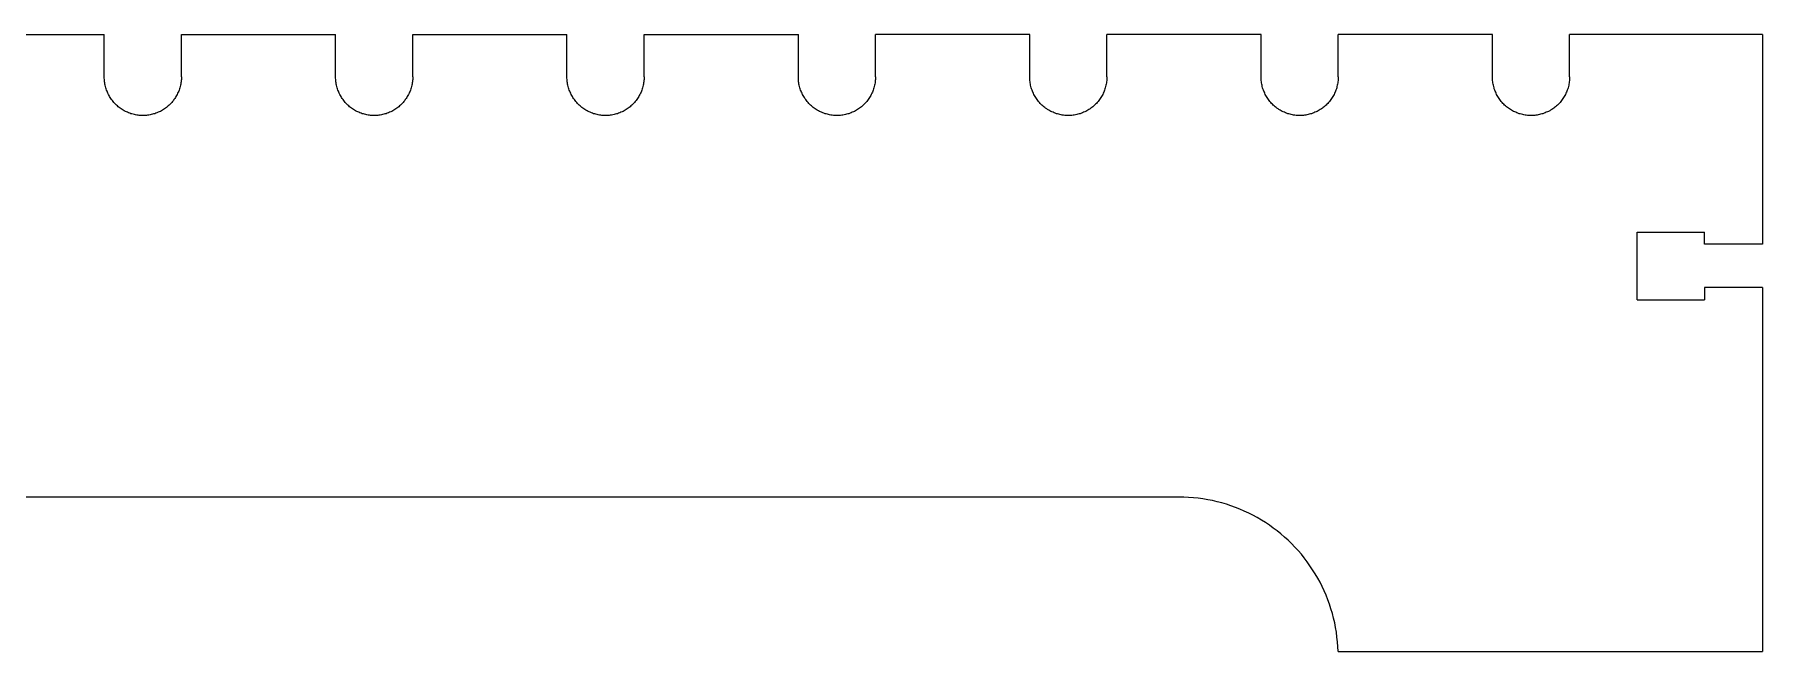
# Model space of a CAD drawing. Extents: x -100 to 100, y -46 to 46.
# Drawn here: x 16.66 to 27.87, y -45.92 to -41.92 of the extents above; entities that cross this region are included whole.
import ezdxf

# ---------------------------------------------------------------- set-up
doc = ezdxf.new("R2010")
doc.units = 0
doc.header["$MEASUREMENT"] = 0
doc.layers.get('0').update_dxf_attribs({"linetype": 'CONTINUOUS'})

msp = doc.modelspace()

# ---------------------------------------------------------------- linework, layer by layer
for p, q in [((16.115, -41.917), (17.115, -41.917)), ((17.115, -42.192), (17.115, -41.917)), ((17.615, -41.917), (18.615, -41.917)), ((17.615, -42.192), (17.615, -41.917)), ((18.615, -42.192), (18.615, -41.917)), ((19.115, -41.917), (20.115, -41.917)), ((19.115, -42.192), (19.115, -41.917)), ((20.115, -42.192), (20.115, -41.917)), ((20.615, -41.917), (21.615, -41.917)), ((20.615, -42.192), (20.615, -41.917)), ((21.615, -42.192), (21.615, -41.917)), ((23.115, -41.917), (22.115, -41.917)), ((22.115, -42.192), (22.115, -41.917)), ((23.115, -42.192), (23.115, -41.917)), ((24.615, -41.917), (23.615, -41.917)), ((23.615, -42.192), (23.615, -41.917)), ((24.615, -42.192), (24.615, -41.917)), ((26.115, -41.917), (25.115, -41.917)), ((25.115, -42.192), (25.115, -41.917)), ((26.115, -42.192), (26.115, -41.917)), ((26.615, -42.192), (26.615, -41.917)), ((27.865, -41.917), (26.615, -41.917)), ((27.865, -41.917), (27.865, -43.276)), ((17.115, -42.2), (17.115, -42.192)), ((17.116, -42.208), (17.115, -42.2)), ((17.116, -42.215), (17.116, -42.208)), ((17.117, -42.223), (17.116, -42.215)), ((17.118, -42.231), (17.117, -42.223)), ((17.119, -42.239), (17.118, -42.231)), ((17.612, -42.231), (17.611, -42.239)), ((17.613, -42.223), (17.612, -42.231)), ((17.614, -42.215), (17.613, -42.223)), ((17.615, -42.208), (17.614, -42.215)), ((17.615, -42.192), (17.615, -42.2)), ((17.615, -42.2), (17.615, -42.208)), ((18.615, -42.2), (18.615, -42.192)), ((18.616, -42.208), (18.615, -42.2)), ((18.616, -42.215), (18.616, -42.208)), ((18.617, -42.223), (18.616, -42.215)), ((18.618, -42.231), (18.617, -42.223)), ((18.619, -42.239), (18.618, -42.231)), ((19.112, -42.231), (19.111, -42.239)), ((19.113, -42.223), (19.112, -42.231)), ((19.114, -42.215), (19.113, -42.223)), ((19.115, -42.208), (19.114, -42.215)), ((19.115, -42.192), (19.115, -42.2)), ((19.115, -42.2), (19.115, -42.208)), ((20.115, -42.2), (20.115, -42.192)), ((20.116, -42.208), (20.115, -42.2)), ((20.116, -42.215), (20.116, -42.208)), ((20.117, -42.223), (20.116, -42.215)), ((20.118, -42.231), (20.117, -42.223)), ((20.119, -42.239), (20.118, -42.231)), ((20.612, -42.231), (20.611, -42.239)), ((20.613, -42.223), (20.612, -42.231)), ((20.614, -42.215), (20.613, -42.223)), ((20.615, -42.208), (20.614, -42.215)), ((20.615, -42.192), (20.615, -42.2)), ((20.615, -42.2), (20.615, -42.208)), ((21.615, -42.2), (21.615, -42.192)), ((21.616, -42.208), (21.615, -42.2)), ((21.616, -42.215), (21.616, -42.208)), ((21.617, -42.223), (21.616, -42.215)), ((21.618, -42.231), (21.617, -42.223)), ((21.619, -42.239), (21.618, -42.231)), ((22.112, -42.231), (22.111, -42.239)), ((22.113, -42.223), (22.112, -42.231)), ((22.114, -42.215), (22.113, -42.223)), ((22.115, -42.208), (22.114, -42.215)), ((22.115, -42.192), (22.115, -42.2)), ((22.115, -42.2), (22.115, -42.208)), ((23.115, -42.2), (23.115, -42.192)), ((23.116, -42.208), (23.115, -42.2)), ((23.116, -42.215), (23.116, -42.208)), ((23.117, -42.223), (23.116, -42.215)), ((23.118, -42.231), (23.117, -42.223)), ((23.119, -42.239), (23.118, -42.231)), ((23.612, -42.231), (23.611, -42.239)), ((23.613, -42.223), (23.612, -42.231)), ((23.614, -42.215), (23.613, -42.223)), ((23.615, -42.208), (23.614, -42.215)), ((23.615, -42.192), (23.615, -42.2)), ((23.615, -42.2), (23.615, -42.208)), ((24.615, -42.2), (24.615, -42.192)), ((24.616, -42.208), (24.615, -42.2)), ((24.616, -42.215), (24.616, -42.208)), ((24.617, -42.223), (24.616, -42.215)), ((24.618, -42.231), (24.617, -42.223)), ((24.619, -42.239), (24.618, -42.231)), ((25.112, -42.231), (25.111, -42.239)), ((25.113, -42.223), (25.112, -42.231)), ((25.114, -42.215), (25.113, -42.223)), ((25.115, -42.208), (25.114, -42.215)), ((25.115, -42.192), (25.115, -42.2)), ((25.115, -42.2), (25.115, -42.208)), ((26.115, -42.2), (26.115, -42.192)), ((26.116, -42.208), (26.115, -42.2)), ((26.116, -42.215), (26.116, -42.208)), ((26.117, -42.223), (26.116, -42.215)), ((26.118, -42.231), (26.117, -42.223)), ((26.119, -42.239), (26.118, -42.231)), ((26.612, -42.231), (26.611, -42.239)), ((26.613, -42.223), (26.612, -42.231)), ((26.614, -42.215), (26.613, -42.223)), ((26.615, -42.208), (26.614, -42.215)), ((26.615, -42.192), (26.615, -42.2)), ((26.615, -42.2), (26.615, -42.208)), ((17.121, -42.246), (17.119, -42.239)), ((17.123, -42.254), (17.121, -42.246)), ((17.125, -42.262), (17.123, -42.254)), ((17.127, -42.269), (17.125, -42.262)), ((17.13, -42.277), (17.127, -42.269)), ((17.133, -42.284), (17.13, -42.277)), ((17.136, -42.291), (17.133, -42.284)), ((17.139, -42.298), (17.136, -42.291)), ((17.142, -42.305), (17.139, -42.298)), ((17.146, -42.312), (17.142, -42.305)), ((17.15, -42.319), (17.146, -42.312)), ((17.154, -42.326), (17.15, -42.319)), ((17.158, -42.332), (17.154, -42.326)), ((17.163, -42.339), (17.158, -42.332)), ((17.168, -42.345), (17.163, -42.339)), ((17.567, -42.339), (17.563, -42.345)), ((17.572, -42.332), (17.567, -42.339)), ((17.576, -42.326), (17.572, -42.332)), ((17.58, -42.319), (17.576, -42.326)), ((17.584, -42.312), (17.58, -42.319)), ((17.588, -42.305), (17.584, -42.312)), ((17.591, -42.298), (17.588, -42.305)), ((17.595, -42.291), (17.591, -42.298)), ((17.598, -42.284), (17.595, -42.291)), ((17.6, -42.277), (17.598, -42.284)), ((17.603, -42.269), (17.6, -42.277)), ((17.605, -42.262), (17.603, -42.269)), ((17.607, -42.254), (17.605, -42.262)), ((17.609, -42.246), (17.607, -42.254)), ((17.611, -42.239), (17.609, -42.246)), ((18.621, -42.246), (18.619, -42.239)), ((18.623, -42.254), (18.621, -42.246)), ((18.625, -42.262), (18.623, -42.254)), ((18.627, -42.269), (18.625, -42.262)), ((18.63, -42.277), (18.627, -42.269)), ((18.633, -42.284), (18.63, -42.277)), ((18.636, -42.291), (18.633, -42.284)), ((18.639, -42.298), (18.636, -42.291)), ((18.642, -42.305), (18.639, -42.298)), ((18.646, -42.312), (18.642, -42.305)), ((18.65, -42.319), (18.646, -42.312)), ((18.654, -42.326), (18.65, -42.319)), ((18.658, -42.332), (18.654, -42.326)), ((18.663, -42.339), (18.658, -42.332)), ((18.668, -42.345), (18.663, -42.339)), ((19.067, -42.339), (19.063, -42.345)), ((19.072, -42.332), (19.067, -42.339)), ((19.076, -42.326), (19.072, -42.332)), ((19.08, -42.319), (19.076, -42.326)), ((19.084, -42.312), (19.08, -42.319)), ((19.088, -42.305), (19.084, -42.312)), ((19.091, -42.298), (19.088, -42.305)), ((19.095, -42.291), (19.091, -42.298)), ((19.098, -42.284), (19.095, -42.291)), ((19.1, -42.277), (19.098, -42.284)), ((19.103, -42.269), (19.1, -42.277)), ((19.105, -42.262), (19.103, -42.269)), ((19.107, -42.254), (19.105, -42.262)), ((19.109, -42.246), (19.107, -42.254)), ((19.111, -42.239), (19.109, -42.246)), ((20.121, -42.246), (20.119, -42.239)), ((20.123, -42.254), (20.121, -42.246)), ((20.125, -42.262), (20.123, -42.254)), ((20.127, -42.269), (20.125, -42.262)), ((20.13, -42.277), (20.127, -42.269)), ((20.133, -42.284), (20.13, -42.277)), ((20.136, -42.291), (20.133, -42.284)), ((20.139, -42.298), (20.136, -42.291)), ((20.142, -42.305), (20.139, -42.298)), ((20.146, -42.312), (20.142, -42.305)), ((20.15, -42.319), (20.146, -42.312)), ((20.154, -42.326), (20.15, -42.319)), ((20.158, -42.332), (20.154, -42.326)), ((20.163, -42.339), (20.158, -42.332)), ((20.168, -42.345), (20.163, -42.339)), ((20.567, -42.339), (20.563, -42.345)), ((20.572, -42.332), (20.567, -42.339)), ((20.576, -42.326), (20.572, -42.332)), ((20.58, -42.319), (20.576, -42.326)), ((20.584, -42.312), (20.58, -42.319)), ((20.588, -42.305), (20.584, -42.312)), ((20.591, -42.298), (20.588, -42.305)), ((20.595, -42.291), (20.591, -42.298)), ((20.598, -42.284), (20.595, -42.291)), ((20.6, -42.277), (20.598, -42.284)), ((20.603, -42.269), (20.6, -42.277)), ((20.605, -42.262), (20.603, -42.269)), ((20.607, -42.254), (20.605, -42.262)), ((20.609, -42.246), (20.607, -42.254)), ((20.611, -42.239), (20.609, -42.246)), ((21.621, -42.246), (21.619, -42.239)), ((21.623, -42.254), (21.621, -42.246)), ((21.625, -42.262), (21.623, -42.254)), ((21.627, -42.269), (21.625, -42.262)), ((21.63, -42.277), (21.627, -42.269)), ((21.633, -42.284), (21.63, -42.277)), ((21.636, -42.291), (21.633, -42.284)), ((21.639, -42.298), (21.636, -42.291)), ((21.642, -42.305), (21.639, -42.298)), ((21.646, -42.312), (21.642, -42.305)), ((21.65, -42.319), (21.646, -42.312)), ((21.654, -42.326), (21.65, -42.319)), ((21.658, -42.332), (21.654, -42.326)), ((21.663, -42.339), (21.658, -42.332)), ((21.668, -42.345), (21.663, -42.339)), ((22.067, -42.339), (22.063, -42.345)), ((22.072, -42.332), (22.067, -42.339)), ((22.076, -42.326), (22.072, -42.332)), ((22.08, -42.319), (22.076, -42.326)), ((22.084, -42.312), (22.08, -42.319)), ((22.088, -42.305), (22.084, -42.312)), ((22.091, -42.298), (22.088, -42.305)), ((22.095, -42.291), (22.091, -42.298)), ((22.098, -42.284), (22.095, -42.291)), ((22.1, -42.277), (22.098, -42.284)), ((22.103, -42.269), (22.1, -42.277)), ((22.105, -42.262), (22.103, -42.269)), ((22.107, -42.254), (22.105, -42.262)), ((22.109, -42.246), (22.107, -42.254)), ((22.111, -42.239), (22.109, -42.246)), ((23.121, -42.246), (23.119, -42.239)), ((23.123, -42.254), (23.121, -42.246)), ((23.125, -42.262), (23.123, -42.254)), ((23.127, -42.269), (23.125, -42.262)), ((23.13, -42.277), (23.127, -42.269)), ((23.133, -42.284), (23.13, -42.277)), ((23.136, -42.291), (23.133, -42.284)), ((23.139, -42.298), (23.136, -42.291)), ((23.142, -42.305), (23.139, -42.298)), ((23.146, -42.312), (23.142, -42.305)), ((23.15, -42.319), (23.146, -42.312)), ((23.154, -42.326), (23.15, -42.319)), ((23.158, -42.332), (23.154, -42.326)), ((23.163, -42.339), (23.158, -42.332)), ((23.168, -42.345), (23.163, -42.339)), ((23.567, -42.339), (23.563, -42.345)), ((23.572, -42.332), (23.567, -42.339)), ((23.576, -42.326), (23.572, -42.332)), ((23.58, -42.319), (23.576, -42.326)), ((23.584, -42.312), (23.58, -42.319)), ((23.588, -42.305), (23.584, -42.312)), ((23.591, -42.298), (23.588, -42.305)), ((23.595, -42.291), (23.591, -42.298)), ((23.598, -42.284), (23.595, -42.291)), ((23.6, -42.277), (23.598, -42.284)), ((23.603, -42.269), (23.6, -42.277)), ((23.605, -42.262), (23.603, -42.269)), ((23.607, -42.254), (23.605, -42.262)), ((23.609, -42.246), (23.607, -42.254)), ((23.611, -42.239), (23.609, -42.246)), ((24.621, -42.246), (24.619, -42.239)), ((24.623, -42.254), (24.621, -42.246)), ((24.625, -42.262), (24.623, -42.254)), ((24.627, -42.269), (24.625, -42.262)), ((24.63, -42.277), (24.627, -42.269)), ((24.633, -42.284), (24.63, -42.277)), ((24.636, -42.291), (24.633, -42.284)), ((24.639, -42.298), (24.636, -42.291)), ((24.642, -42.305), (24.639, -42.298)), ((24.646, -42.312), (24.642, -42.305)), ((24.65, -42.319), (24.646, -42.312)), ((24.654, -42.326), (24.65, -42.319)), ((24.658, -42.332), (24.654, -42.326)), ((24.663, -42.339), (24.658, -42.332)), ((24.668, -42.345), (24.663, -42.339)), ((25.067, -42.339), (25.063, -42.345)), ((25.072, -42.332), (25.067, -42.339)), ((25.076, -42.326), (25.072, -42.332)), ((25.08, -42.319), (25.076, -42.326)), ((25.084, -42.312), (25.08, -42.319)), ((25.088, -42.305), (25.084, -42.312)), ((25.091, -42.298), (25.088, -42.305)), ((25.095, -42.291), (25.091, -42.298)), ((25.098, -42.284), (25.095, -42.291)), ((25.1, -42.277), (25.098, -42.284)), ((25.103, -42.269), (25.1, -42.277)), ((25.105, -42.262), (25.103, -42.269)), ((25.107, -42.254), (25.105, -42.262)), ((25.109, -42.246), (25.107, -42.254)), ((25.111, -42.239), (25.109, -42.246)), ((26.121, -42.246), (26.119, -42.239)), ((26.123, -42.254), (26.121, -42.246)), ((26.125, -42.262), (26.123, -42.254)), ((26.127, -42.269), (26.125, -42.262)), ((26.13, -42.277), (26.127, -42.269)), ((26.133, -42.284), (26.13, -42.277)), ((26.136, -42.291), (26.133, -42.284)), ((26.139, -42.298), (26.136, -42.291)), ((26.142, -42.305), (26.139, -42.298)), ((26.146, -42.312), (26.142, -42.305)), ((26.15, -42.319), (26.146, -42.312)), ((26.154, -42.326), (26.15, -42.319)), ((26.158, -42.332), (26.154, -42.326)), ((26.163, -42.339), (26.158, -42.332)), ((26.168, -42.345), (26.163, -42.339)), ((26.567, -42.339), (26.563, -42.345)), ((26.572, -42.332), (26.567, -42.339)), ((26.576, -42.326), (26.572, -42.332)), ((26.58, -42.319), (26.576, -42.326)), ((26.584, -42.312), (26.58, -42.319)), ((26.588, -42.305), (26.584, -42.312)), ((26.591, -42.298), (26.588, -42.305)), ((26.595, -42.291), (26.591, -42.298)), ((26.598, -42.284), (26.595, -42.291)), ((26.6, -42.277), (26.598, -42.284)), ((26.603, -42.269), (26.6, -42.277)), ((26.605, -42.262), (26.603, -42.269)), ((26.607, -42.254), (26.605, -42.262)), ((26.609, -42.246), (26.607, -42.254)), ((26.611, -42.239), (26.609, -42.246)), ((17.172, -42.351), (17.168, -42.345)), ((17.178, -42.357), (17.172, -42.351)), ((17.183, -42.363), (17.178, -42.357)), ((17.188, -42.369), (17.183, -42.363)), ((17.194, -42.374), (17.188, -42.369)), ((17.2, -42.379), (17.194, -42.374)), ((17.206, -42.385), (17.2, -42.379)), ((17.212, -42.389), (17.206, -42.385)), ((17.218, -42.394), (17.212, -42.389)), ((17.225, -42.399), (17.218, -42.394)), ((17.231, -42.403), (17.225, -42.399)), ((17.238, -42.407), (17.231, -42.403)), ((17.245, -42.411), (17.238, -42.407)), ((17.252, -42.415), (17.245, -42.411)), ((17.259, -42.418), (17.252, -42.415)), ((17.266, -42.421), (17.259, -42.418)), ((17.273, -42.424), (17.266, -42.421)), ((17.28, -42.427), (17.273, -42.424)), ((17.288, -42.43), (17.28, -42.427)), ((17.295, -42.432), (17.288, -42.43)), ((17.303, -42.434), (17.295, -42.432)), ((17.311, -42.436), (17.303, -42.434)), ((17.318, -42.438), (17.311, -42.436)), ((17.326, -42.439), (17.318, -42.438)), ((17.334, -42.44), (17.326, -42.439)), ((17.342, -42.441), (17.334, -42.44)), ((17.349, -42.441), (17.342, -42.441)), ((17.357, -42.442), (17.349, -42.441)), ((17.365, -42.442), (17.357, -42.442)), ((17.373, -42.442), (17.365, -42.442)), ((17.381, -42.441), (17.373, -42.442)), ((17.389, -42.441), (17.381, -42.441)), ((17.396, -42.44), (17.389, -42.441)), ((17.404, -42.439), (17.396, -42.44)), ((17.412, -42.438), (17.404, -42.439)), ((17.42, -42.436), (17.412, -42.438)), ((17.427, -42.434), (17.42, -42.436)), ((17.435, -42.432), (17.427, -42.434)), ((17.442, -42.43), (17.435, -42.432)), ((17.45, -42.427), (17.442, -42.43)), ((17.457, -42.424), (17.45, -42.427)), ((17.464, -42.421), (17.457, -42.424)), ((17.472, -42.418), (17.464, -42.421)), ((17.479, -42.415), (17.472, -42.418)), ((17.486, -42.411), (17.479, -42.415)), ((17.492, -42.407), (17.486, -42.411)), ((17.499, -42.403), (17.492, -42.407)), ((17.506, -42.399), (17.499, -42.403)), ((17.512, -42.394), (17.506, -42.399)), ((17.518, -42.389), (17.512, -42.394)), ((17.524, -42.385), (17.518, -42.389)), ((17.53, -42.379), (17.524, -42.385)), ((17.536, -42.374), (17.53, -42.379)), ((17.542, -42.369), (17.536, -42.374)), ((17.547, -42.363), (17.542, -42.369)), ((17.553, -42.357), (17.547, -42.363)), ((17.558, -42.351), (17.553, -42.357)), ((17.563, -42.345), (17.558, -42.351)), ((18.672, -42.351), (18.668, -42.345)), ((18.678, -42.357), (18.672, -42.351)), ((18.683, -42.363), (18.678, -42.357)), ((18.688, -42.369), (18.683, -42.363)), ((18.694, -42.374), (18.688, -42.369)), ((18.7, -42.379), (18.694, -42.374)), ((18.706, -42.385), (18.7, -42.379)), ((18.712, -42.389), (18.706, -42.385)), ((18.718, -42.394), (18.712, -42.389)), ((18.725, -42.399), (18.718, -42.394)), ((18.731, -42.403), (18.725, -42.399)), ((18.738, -42.407), (18.731, -42.403)), ((18.745, -42.411), (18.738, -42.407)), ((18.752, -42.415), (18.745, -42.411)), ((18.759, -42.418), (18.752, -42.415)), ((18.766, -42.421), (18.759, -42.418)), ((18.773, -42.424), (18.766, -42.421)), ((18.78, -42.427), (18.773, -42.424)), ((18.788, -42.43), (18.78, -42.427)), ((18.795, -42.432), (18.788, -42.43)), ((18.803, -42.434), (18.795, -42.432)), ((18.811, -42.436), (18.803, -42.434)), ((18.818, -42.438), (18.811, -42.436)), ((18.826, -42.439), (18.818, -42.438)), ((18.834, -42.44), (18.826, -42.439)), ((18.842, -42.441), (18.834, -42.44)), ((18.849, -42.441), (18.842, -42.441)), ((18.857, -42.442), (18.849, -42.441)), ((18.865, -42.442), (18.857, -42.442)), ((18.873, -42.442), (18.865, -42.442)), ((18.881, -42.441), (18.873, -42.442)), ((18.889, -42.441), (18.881, -42.441)), ((18.896, -42.44), (18.889, -42.441)), ((18.904, -42.439), (18.896, -42.44)), ((18.912, -42.438), (18.904, -42.439)), ((18.92, -42.436), (18.912, -42.438)), ((18.927, -42.434), (18.92, -42.436)), ((18.935, -42.432), (18.927, -42.434)), ((18.942, -42.43), (18.935, -42.432)), ((18.95, -42.427), (18.942, -42.43)), ((18.957, -42.424), (18.95, -42.427)), ((18.964, -42.421), (18.957, -42.424)), ((18.972, -42.418), (18.964, -42.421)), ((18.979, -42.415), (18.972, -42.418)), ((18.986, -42.411), (18.979, -42.415)), ((18.992, -42.407), (18.986, -42.411)), ((18.999, -42.403), (18.992, -42.407)), ((19.006, -42.399), (18.999, -42.403)), ((19.012, -42.394), (19.006, -42.399)), ((19.018, -42.389), (19.012, -42.394)), ((19.024, -42.385), (19.018, -42.389)), ((19.03, -42.379), (19.024, -42.385)), ((19.036, -42.374), (19.03, -42.379)), ((19.042, -42.369), (19.036, -42.374)), ((19.047, -42.363), (19.042, -42.369)), ((19.053, -42.357), (19.047, -42.363)), ((19.058, -42.351), (19.053, -42.357)), ((19.063, -42.345), (19.058, -42.351)), ((20.172, -42.351), (20.168, -42.345)), ((20.178, -42.357), (20.172, -42.351)), ((20.183, -42.363), (20.178, -42.357)), ((20.188, -42.369), (20.183, -42.363)), ((20.194, -42.374), (20.188, -42.369)), ((20.2, -42.379), (20.194, -42.374)), ((20.206, -42.385), (20.2, -42.379)), ((20.212, -42.389), (20.206, -42.385)), ((20.218, -42.394), (20.212, -42.389)), ((20.225, -42.399), (20.218, -42.394)), ((20.231, -42.403), (20.225, -42.399)), ((20.238, -42.407), (20.231, -42.403)), ((20.245, -42.411), (20.238, -42.407)), ((20.252, -42.415), (20.245, -42.411)), ((20.259, -42.418), (20.252, -42.415)), ((20.266, -42.421), (20.259, -42.418)), ((20.273, -42.424), (20.266, -42.421)), ((20.28, -42.427), (20.273, -42.424)), ((20.288, -42.43), (20.28, -42.427)), ((20.295, -42.432), (20.288, -42.43)), ((20.303, -42.434), (20.295, -42.432)), ((20.311, -42.436), (20.303, -42.434)), ((20.318, -42.438), (20.311, -42.436)), ((20.326, -42.439), (20.318, -42.438)), ((20.334, -42.44), (20.326, -42.439)), ((20.342, -42.441), (20.334, -42.44)), ((20.349, -42.441), (20.342, -42.441)), ((20.357, -42.442), (20.349, -42.441)), ((20.365, -42.442), (20.357, -42.442)), ((20.373, -42.442), (20.365, -42.442)), ((20.381, -42.441), (20.373, -42.442)), ((20.389, -42.441), (20.381, -42.441)), ((20.396, -42.44), (20.389, -42.441)), ((20.404, -42.439), (20.396, -42.44)), ((20.412, -42.438), (20.404, -42.439)), ((20.42, -42.436), (20.412, -42.438)), ((20.427, -42.434), (20.42, -42.436)), ((20.435, -42.432), (20.427, -42.434)), ((20.442, -42.43), (20.435, -42.432)), ((20.45, -42.427), (20.442, -42.43)), ((20.457, -42.424), (20.45, -42.427)), ((20.464, -42.421), (20.457, -42.424)), ((20.472, -42.418), (20.464, -42.421)), ((20.479, -42.415), (20.472, -42.418)), ((20.486, -42.411), (20.479, -42.415)), ((20.492, -42.407), (20.486, -42.411)), ((20.499, -42.403), (20.492, -42.407)), ((20.506, -42.399), (20.499, -42.403)), ((20.512, -42.394), (20.506, -42.399)), ((20.518, -42.389), (20.512, -42.394)), ((20.524, -42.385), (20.518, -42.389)), ((20.53, -42.379), (20.524, -42.385)), ((20.536, -42.374), (20.53, -42.379)), ((20.542, -42.369), (20.536, -42.374)), ((20.547, -42.363), (20.542, -42.369)), ((20.553, -42.357), (20.547, -42.363)), ((20.558, -42.351), (20.553, -42.357)), ((20.563, -42.345), (20.558, -42.351)), ((21.672, -42.351), (21.668, -42.345)), ((21.678, -42.357), (21.672, -42.351)), ((21.683, -42.363), (21.678, -42.357)), ((21.688, -42.369), (21.683, -42.363)), ((21.694, -42.374), (21.688, -42.369)), ((21.7, -42.379), (21.694, -42.374)), ((21.706, -42.385), (21.7, -42.379)), ((21.712, -42.389), (21.706, -42.385)), ((21.718, -42.394), (21.712, -42.389)), ((21.725, -42.399), (21.718, -42.394)), ((21.731, -42.403), (21.725, -42.399)), ((21.738, -42.407), (21.731, -42.403)), ((21.745, -42.411), (21.738, -42.407)), ((21.752, -42.415), (21.745, -42.411)), ((21.759, -42.418), (21.752, -42.415)), ((21.766, -42.421), (21.759, -42.418)), ((21.773, -42.424), (21.766, -42.421)), ((21.78, -42.427), (21.773, -42.424)), ((21.788, -42.43), (21.78, -42.427)), ((21.795, -42.432), (21.788, -42.43)), ((21.803, -42.434), (21.795, -42.432)), ((21.811, -42.436), (21.803, -42.434)), ((21.818, -42.438), (21.811, -42.436)), ((21.826, -42.439), (21.818, -42.438)), ((21.834, -42.44), (21.826, -42.439)), ((21.842, -42.441), (21.834, -42.44)), ((21.849, -42.441), (21.842, -42.441)), ((21.857, -42.442), (21.849, -42.441)), ((21.865, -42.442), (21.857, -42.442)), ((21.873, -42.442), (21.865, -42.442)), ((21.881, -42.441), (21.873, -42.442)), ((21.889, -42.441), (21.881, -42.441)), ((21.896, -42.44), (21.889, -42.441)), ((21.904, -42.439), (21.896, -42.44)), ((21.912, -42.438), (21.904, -42.439)), ((21.92, -42.436), (21.912, -42.438)), ((21.927, -42.434), (21.92, -42.436)), ((21.935, -42.432), (21.927, -42.434)), ((21.942, -42.43), (21.935, -42.432)), ((21.95, -42.427), (21.942, -42.43)), ((21.957, -42.424), (21.95, -42.427)), ((21.964, -42.421), (21.957, -42.424)), ((21.972, -42.418), (21.964, -42.421)), ((21.979, -42.415), (21.972, -42.418)), ((21.986, -42.411), (21.979, -42.415)), ((21.992, -42.407), (21.986, -42.411)), ((21.999, -42.403), (21.992, -42.407)), ((22.006, -42.399), (21.999, -42.403)), ((22.012, -42.394), (22.006, -42.399)), ((22.018, -42.389), (22.012, -42.394)), ((22.024, -42.385), (22.018, -42.389)), ((22.03, -42.379), (22.024, -42.385)), ((22.036, -42.374), (22.03, -42.379)), ((22.042, -42.369), (22.036, -42.374)), ((22.047, -42.363), (22.042, -42.369)), ((22.053, -42.357), (22.047, -42.363)), ((22.058, -42.351), (22.053, -42.357)), ((22.063, -42.345), (22.058, -42.351)), ((23.172, -42.351), (23.168, -42.345)), ((23.178, -42.357), (23.172, -42.351)), ((23.183, -42.363), (23.178, -42.357)), ((23.188, -42.369), (23.183, -42.363)), ((23.194, -42.374), (23.188, -42.369)), ((23.2, -42.379), (23.194, -42.374)), ((23.206, -42.385), (23.2, -42.379)), ((23.212, -42.389), (23.206, -42.385)), ((23.218, -42.394), (23.212, -42.389)), ((23.225, -42.399), (23.218, -42.394)), ((23.231, -42.403), (23.225, -42.399)), ((23.238, -42.407), (23.231, -42.403)), ((23.245, -42.411), (23.238, -42.407)), ((23.252, -42.415), (23.245, -42.411)), ((23.259, -42.418), (23.252, -42.415)), ((23.266, -42.421), (23.259, -42.418)), ((23.273, -42.424), (23.266, -42.421)), ((23.28, -42.427), (23.273, -42.424)), ((23.288, -42.43), (23.28, -42.427)), ((23.295, -42.432), (23.288, -42.43)), ((23.303, -42.434), (23.295, -42.432)), ((23.311, -42.436), (23.303, -42.434)), ((23.318, -42.438), (23.311, -42.436)), ((23.326, -42.439), (23.318, -42.438)), ((23.334, -42.44), (23.326, -42.439)), ((23.342, -42.441), (23.334, -42.44)), ((23.349, -42.441), (23.342, -42.441)), ((23.357, -42.442), (23.349, -42.441)), ((23.365, -42.442), (23.357, -42.442)), ((23.373, -42.442), (23.365, -42.442)), ((23.381, -42.441), (23.373, -42.442)), ((23.389, -42.441), (23.381, -42.441)), ((23.396, -42.44), (23.389, -42.441)), ((23.404, -42.439), (23.396, -42.44)), ((23.412, -42.438), (23.404, -42.439)), ((23.42, -42.436), (23.412, -42.438)), ((23.427, -42.434), (23.42, -42.436)), ((23.435, -42.432), (23.427, -42.434)), ((23.442, -42.43), (23.435, -42.432)), ((23.45, -42.427), (23.442, -42.43)), ((23.457, -42.424), (23.45, -42.427)), ((23.464, -42.421), (23.457, -42.424)), ((23.472, -42.418), (23.464, -42.421)), ((23.479, -42.415), (23.472, -42.418)), ((23.486, -42.411), (23.479, -42.415)), ((23.492, -42.407), (23.486, -42.411)), ((23.499, -42.403), (23.492, -42.407)), ((23.506, -42.399), (23.499, -42.403)), ((23.512, -42.394), (23.506, -42.399)), ((23.518, -42.389), (23.512, -42.394)), ((23.524, -42.385), (23.518, -42.389)), ((23.53, -42.379), (23.524, -42.385)), ((23.536, -42.374), (23.53, -42.379)), ((23.542, -42.369), (23.536, -42.374)), ((23.547, -42.363), (23.542, -42.369)), ((23.553, -42.357), (23.547, -42.363)), ((23.558, -42.351), (23.553, -42.357)), ((23.563, -42.345), (23.558, -42.351)), ((24.672, -42.351), (24.668, -42.345)), ((24.678, -42.357), (24.672, -42.351)), ((24.683, -42.363), (24.678, -42.357)), ((24.688, -42.369), (24.683, -42.363)), ((24.694, -42.374), (24.688, -42.369)), ((24.7, -42.379), (24.694, -42.374)), ((24.706, -42.385), (24.7, -42.379)), ((24.712, -42.389), (24.706, -42.385)), ((24.718, -42.394), (24.712, -42.389)), ((24.725, -42.399), (24.718, -42.394)), ((24.731, -42.403), (24.725, -42.399)), ((24.738, -42.407), (24.731, -42.403)), ((24.745, -42.411), (24.738, -42.407)), ((24.752, -42.415), (24.745, -42.411)), ((24.759, -42.418), (24.752, -42.415)), ((24.766, -42.421), (24.759, -42.418)), ((24.773, -42.424), (24.766, -42.421)), ((24.78, -42.427), (24.773, -42.424)), ((24.788, -42.43), (24.78, -42.427)), ((24.795, -42.432), (24.788, -42.43)), ((24.803, -42.434), (24.795, -42.432)), ((24.811, -42.436), (24.803, -42.434)), ((24.818, -42.438), (24.811, -42.436)), ((24.826, -42.439), (24.818, -42.438)), ((24.834, -42.44), (24.826, -42.439)), ((24.842, -42.441), (24.834, -42.44)), ((24.849, -42.441), (24.842, -42.441)), ((24.857, -42.442), (24.849, -42.441)), ((24.865, -42.442), (24.857, -42.442)), ((24.873, -42.442), (24.865, -42.442)), ((24.881, -42.441), (24.873, -42.442)), ((24.889, -42.441), (24.881, -42.441)), ((24.896, -42.44), (24.889, -42.441)), ((24.904, -42.439), (24.896, -42.44)), ((24.912, -42.438), (24.904, -42.439)), ((24.92, -42.436), (24.912, -42.438)), ((24.927, -42.434), (24.92, -42.436)), ((24.935, -42.432), (24.927, -42.434)), ((24.942, -42.43), (24.935, -42.432)), ((24.95, -42.427), (24.942, -42.43)), ((24.957, -42.424), (24.95, -42.427)), ((24.964, -42.421), (24.957, -42.424)), ((24.972, -42.418), (24.964, -42.421)), ((24.979, -42.415), (24.972, -42.418)), ((24.986, -42.411), (24.979, -42.415)), ((24.992, -42.407), (24.986, -42.411)), ((24.999, -42.403), (24.992, -42.407)), ((25.006, -42.399), (24.999, -42.403)), ((25.012, -42.394), (25.006, -42.399)), ((25.018, -42.389), (25.012, -42.394)), ((25.024, -42.385), (25.018, -42.389)), ((25.03, -42.379), (25.024, -42.385)), ((25.036, -42.374), (25.03, -42.379)), ((25.042, -42.369), (25.036, -42.374)), ((25.047, -42.363), (25.042, -42.369)), ((25.053, -42.357), (25.047, -42.363)), ((25.058, -42.351), (25.053, -42.357)), ((25.063, -42.345), (25.058, -42.351)), ((26.172, -42.351), (26.168, -42.345)), ((26.178, -42.357), (26.172, -42.351)), ((26.183, -42.363), (26.178, -42.357)), ((26.188, -42.369), (26.183, -42.363)), ((26.194, -42.374), (26.188, -42.369)), ((26.2, -42.379), (26.194, -42.374)), ((26.206, -42.385), (26.2, -42.379)), ((26.212, -42.389), (26.206, -42.385)), ((26.218, -42.394), (26.212, -42.389)), ((26.225, -42.399), (26.218, -42.394)), ((26.231, -42.403), (26.225, -42.399)), ((26.238, -42.407), (26.231, -42.403)), ((26.245, -42.411), (26.238, -42.407)), ((26.252, -42.415), (26.245, -42.411)), ((26.259, -42.418), (26.252, -42.415)), ((26.266, -42.421), (26.259, -42.418)), ((26.273, -42.424), (26.266, -42.421)), ((26.28, -42.427), (26.273, -42.424)), ((26.288, -42.43), (26.28, -42.427)), ((26.295, -42.432), (26.288, -42.43)), ((26.303, -42.434), (26.295, -42.432)), ((26.311, -42.436), (26.303, -42.434)), ((26.318, -42.438), (26.311, -42.436)), ((26.326, -42.439), (26.318, -42.438)), ((26.334, -42.44), (26.326, -42.439)), ((26.342, -42.441), (26.334, -42.44)), ((26.349, -42.441), (26.342, -42.441)), ((26.357, -42.442), (26.349, -42.441)), ((26.365, -42.442), (26.357, -42.442)), ((26.373, -42.442), (26.365, -42.442)), ((26.381, -42.441), (26.373, -42.442)), ((26.389, -42.441), (26.381, -42.441)), ((26.396, -42.44), (26.389, -42.441)), ((26.404, -42.439), (26.396, -42.44)), ((26.412, -42.438), (26.404, -42.439)), ((26.42, -42.436), (26.412, -42.438)), ((26.427, -42.434), (26.42, -42.436)), ((26.435, -42.432), (26.427, -42.434)), ((26.442, -42.43), (26.435, -42.432)), ((26.45, -42.427), (26.442, -42.43)), ((26.457, -42.424), (26.45, -42.427)), ((26.464, -42.421), (26.457, -42.424)), ((26.472, -42.418), (26.464, -42.421)), ((26.479, -42.415), (26.472, -42.418)), ((26.486, -42.411), (26.479, -42.415)), ((26.492, -42.407), (26.486, -42.411)), ((26.499, -42.403), (26.492, -42.407)), ((26.506, -42.399), (26.499, -42.403)), ((26.512, -42.394), (26.506, -42.399)), ((26.518, -42.389), (26.512, -42.394)), ((26.524, -42.385), (26.518, -42.389)), ((26.53, -42.379), (26.524, -42.385)), ((26.536, -42.374), (26.53, -42.379)), ((26.542, -42.369), (26.536, -42.374)), ((26.547, -42.363), (26.542, -42.369)), ((26.553, -42.357), (26.547, -42.363)), ((26.558, -42.351), (26.553, -42.357)), ((26.563, -42.345), (26.558, -42.351)), ((27.053, -43.636), (27.053, -43.198)), ((27.053, -43.198), (27.49, -43.198)), ((27.49, -43.276), (27.49, -43.198)), ((27.865, -43.276), (27.49, -43.276)), ((27.865, -43.558), (27.49, -43.558)), ((27.49, -43.558), (27.49, -43.636)), ((27.865, -43.558), (27.865, -45.917)), ((27.053, -43.636), (27.49, -43.636)), ((24.114, -44.917), (9.115, -44.917)), ((24.145, -44.918), (24.114, -44.917)), ((24.176, -44.921), (24.145, -44.918)), ((24.207, -44.924), (24.176, -44.921)), ((24.238, -44.928), (24.207, -44.924)), ((24.269, -44.933), (24.238, -44.928)), ((24.299, -44.939), (24.269, -44.933)), ((24.33, -44.946), (24.299, -44.939)), ((24.36, -44.954), (24.33, -44.946)), ((24.39, -44.963), (24.36, -44.954)), ((24.419, -44.972), (24.39, -44.963)), ((24.449, -44.983), (24.419, -44.972)), ((24.478, -44.995), (24.449, -44.983)), ((24.506, -45.007), (24.478, -44.995)), ((24.535, -45.02), (24.506, -45.007)), ((24.562, -45.034), (24.535, -45.02)), ((24.59, -45.049), (24.562, -45.034)), ((24.617, -45.065), (24.59, -45.049)), ((24.643, -45.081), (24.617, -45.065)), ((24.669, -45.099), (24.643, -45.081)), ((24.694, -45.117), (24.669, -45.099)), ((24.719, -45.135), (24.694, -45.117)), ((24.744, -45.155), (24.719, -45.135)), ((24.767, -45.175), (24.744, -45.155)), ((24.79, -45.196), (24.767, -45.175)), ((24.813, -45.218), (24.79, -45.196)), ((24.834, -45.24), (24.813, -45.218)), ((24.855, -45.263), (24.834, -45.24)), ((24.876, -45.287), (24.855, -45.263)), ((24.895, -45.311), (24.876, -45.287)), ((24.914, -45.336), (24.895, -45.311)), ((24.932, -45.362), (24.914, -45.336)), ((24.949, -45.388), (24.932, -45.362)), ((24.966, -45.414), (24.949, -45.388)), ((24.982, -45.441), (24.966, -45.414)), ((24.997, -45.468), (24.982, -45.441)), ((25.011, -45.496), (24.997, -45.468)), ((25.024, -45.524), (25.011, -45.496)), ((25.036, -45.553), (25.024, -45.524)), ((25.048, -45.582), (25.036, -45.553)), ((25.058, -45.611), (25.048, -45.582)), ((25.068, -45.641), (25.058, -45.611)), ((25.077, -45.671), (25.068, -45.641)), ((25.085, -45.701), (25.077, -45.671)), ((25.092, -45.731), (25.085, -45.701)), ((25.098, -45.762), (25.092, -45.731)), ((25.103, -45.793), (25.098, -45.762)), ((25.107, -45.824), (25.103, -45.793)), ((25.11, -45.855), (25.107, -45.824)), ((25.112, -45.886), (25.11, -45.855)), ((25.114, -45.915), (25.112, -45.886)), ((25.114, -45.917), (25.114, -45.915)), ((25.114, -45.917), (27.865, -45.917))]:
    msp.add_line(p, q)

doc.saveas('drawing.dxf')
